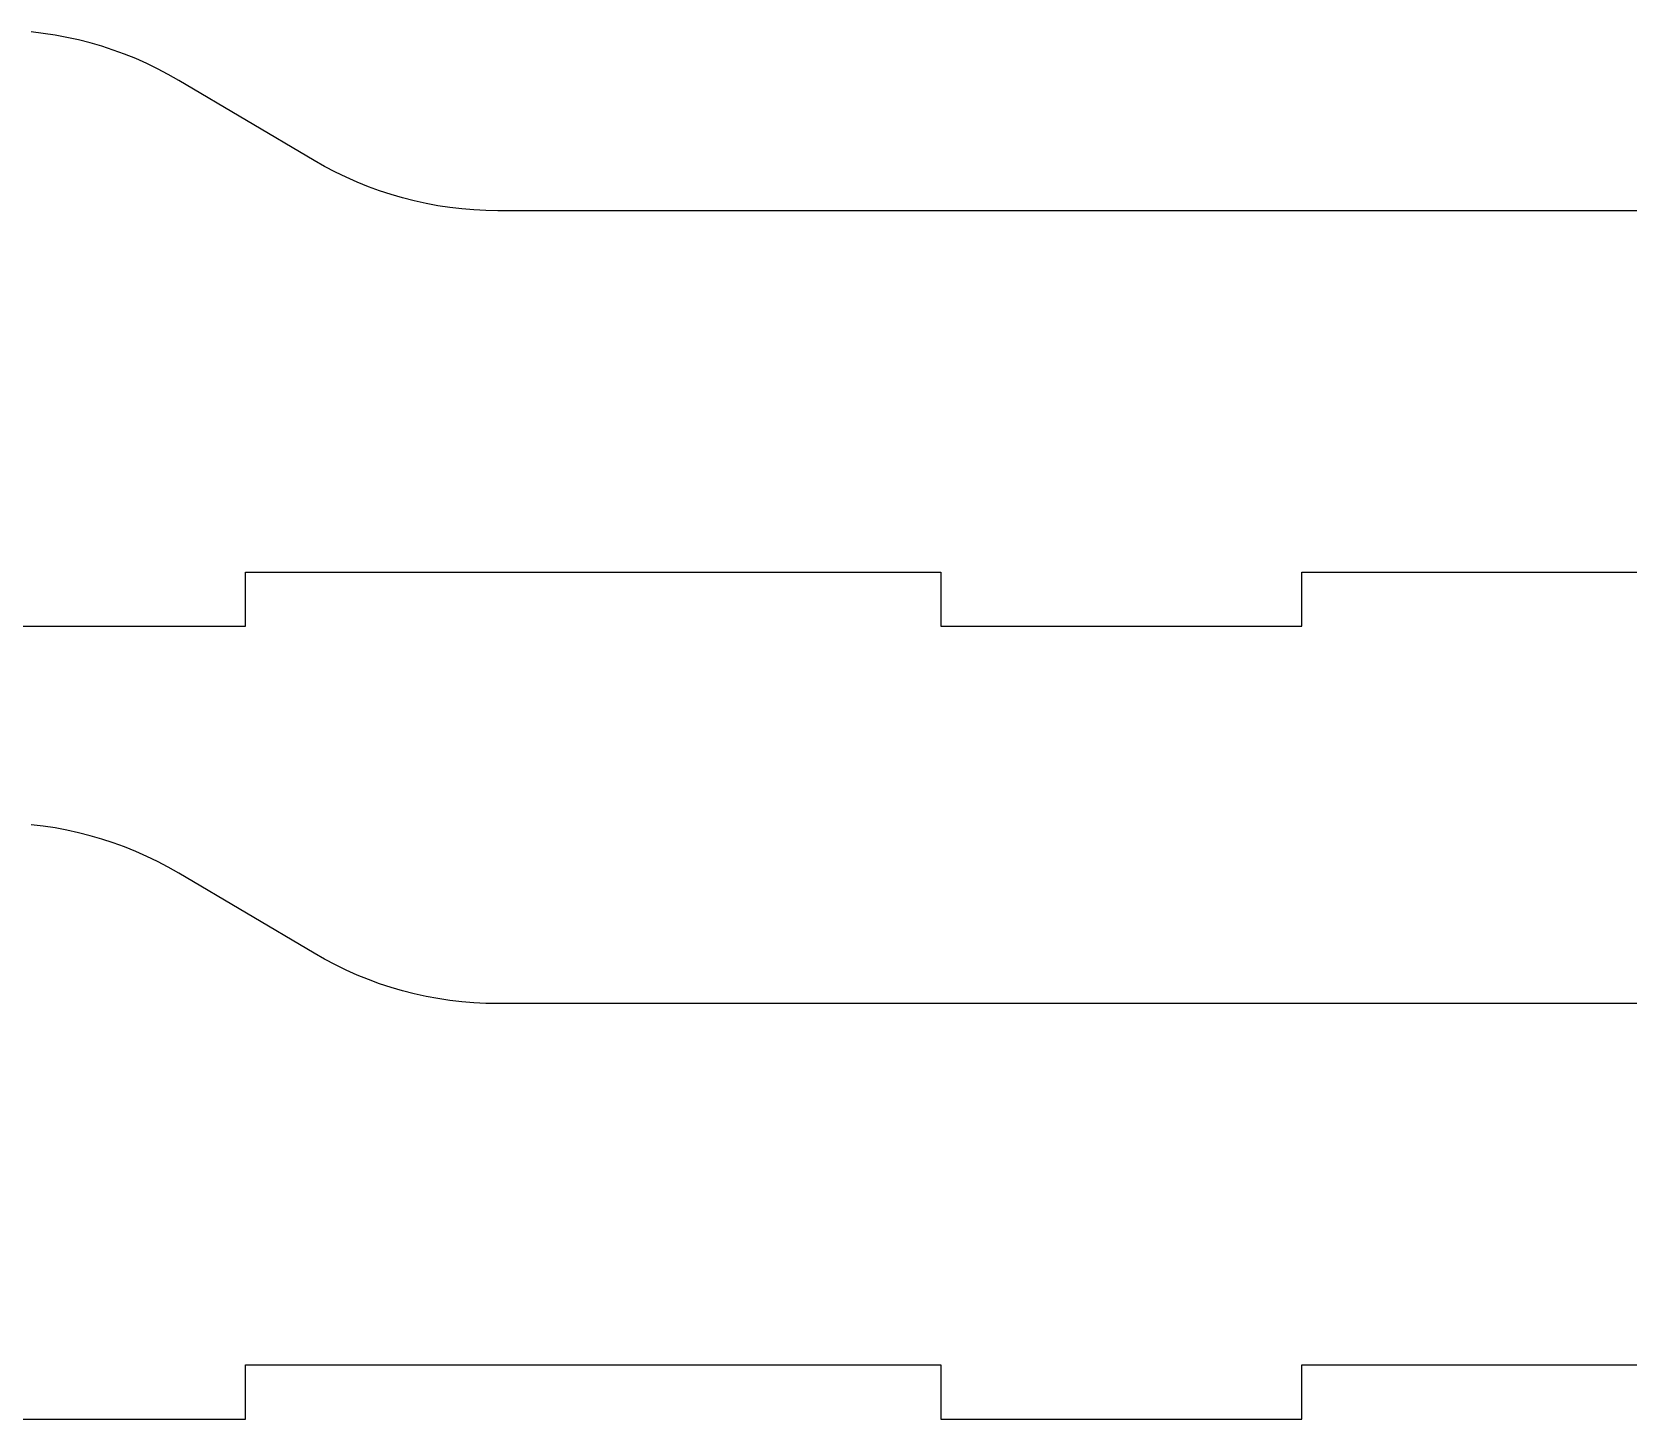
# Model space of a CAD drawing. Extents: x -250 to 250, y -318 to 318.
# Drawn here: x -161.6 to -73.2, y -184 to -107.2 of the extents above; entities that cross this region are included whole.
import ezdxf

# ---------------------------------------------------------------- set-up
doc = ezdxf.new("R2010")
doc.units = 0
doc.layers.get('0').update_dxf_attribs({"linetype": 'CONTINUOUS'})

msp = doc.modelspace()

# ---------------------------------------------------------------- linework, layer by layer
for points in [[(-66.72, -117.067), (-135.78, -117.067), (-136.45, -117.056), (-137.119, -117.022), (-137.785, -116.967), (-138.448, -116.889), (-139.107, -116.789), (-139.761, -116.667), (-140.411, -116.524), (-141.056, -116.359), (-141.695, -116.173), (-142.328, -115.965), (-142.953, -115.737), (-143.571, -115.487), (-144.182, -115.217), (-144.783, -114.926), (-145.376, -114.615), (-145.959, -114.283), (-153.455, -109.851), (-154.038, -109.52), (-154.63, -109.208), (-155.232, -108.918), (-155.842, -108.647), (-156.46, -108.398), (-157.086, -108.17), (-157.719, -107.962), (-158.357, -107.776), (-159.002, -107.611), (-159.652, -107.468), (-160.307, -107.346), (-160.966, -107.246), (-161.629, -107.168)], [(-169.75, -140.067), (-149.75, -140.067), (-149.75, -137.067), (-111.25, -137.067), (-111.25, -140.067), (-91.25, -140.067), (-91.25, -137.067), (-52.75, -137.067)], [(-66.72, -160.959), (-135.78, -160.959), (-136.45, -160.947), (-137.119, -160.914), (-137.785, -160.858), (-138.448, -160.78), (-139.107, -160.68), (-139.761, -160.558), (-140.411, -160.415), (-141.056, -160.25), (-141.695, -160.064), (-142.328, -159.856), (-142.953, -159.628), (-143.571, -159.378), (-144.182, -159.108), (-144.783, -158.817), (-145.376, -158.506), (-145.959, -158.175), (-153.455, -153.743), (-154.038, -153.411), (-154.63, -153.1), (-155.232, -152.809), (-155.842, -152.539), (-156.46, -152.289), (-157.086, -152.061), (-157.719, -151.853), (-158.357, -151.667), (-159.002, -151.502), (-159.652, -151.359), (-160.307, -151.237), (-160.966, -151.137), (-161.629, -151.059)], [(-169.75, -183.959), (-149.75, -183.959), (-149.75, -180.959), (-111.25, -180.959), (-111.25, -183.959), (-91.25, -183.959), (-91.25, -180.959), (-52.75, -180.959)]]:
    msp.add_lwpolyline(points)

doc.saveas('drawing.dxf')
